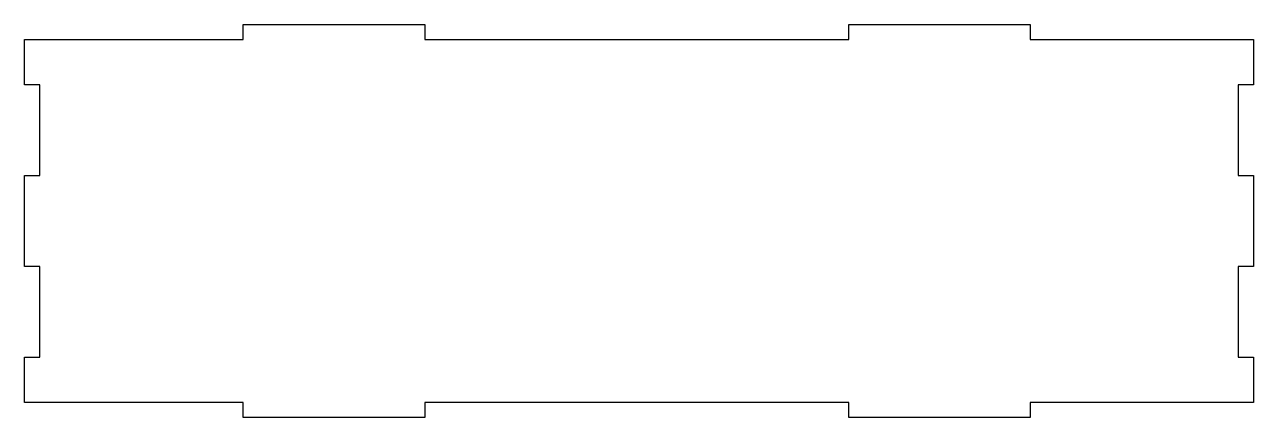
# Model space of a CAD drawing. Header units: millimetres. Extents: x -198 to 5, y -62 to 3.
import ezdxf

# ---------------------------------------------------------------- set-up
doc = ezdxf.new("R2010")
doc.units = ezdxf.units.MM
doc.layers.get('0').update_dxf_attribs({"linetype": 'CONTINUOUS'})

msp = doc.modelspace()

# ---------------------------------------------------------------- linework, layer by layer
msp.add_lwpolyline([(5, -7.49), (2.5, -7.49), (2.5, -22.49), (5, -22.49), (5, -37.49), (2.5, -37.49), (2.5, -52.49), (5, -52.49), (5, -59.99), (-31.85, -59.99), (-31.85, -62.49), (-61.85, -62.49), (-61.85, -59.99), (-131.85, -59.99), (-131.85, -62.49), (-161.85, -62.49), (-161.85, -59.99), (-197.96, -59.99), (-197.96, -52.49), (-195.46, -52.49), (-195.46, -37.49), (-197.96, -37.49), (-197.96, -22.49), (-195.46, -22.49), (-195.46, -7.49), (-197.96, -7.49), (-197.96, 0.01), (-161.85, 0.01), (-161.85, 2.51), (-131.85, 2.51), (-131.85, 0.01), (-61.85, 0.01), (-61.85, 2.51), (-31.85, 2.51), (-31.85, 0.01), (5, 0.01)], close=True)

doc.saveas('drawing.dxf')
